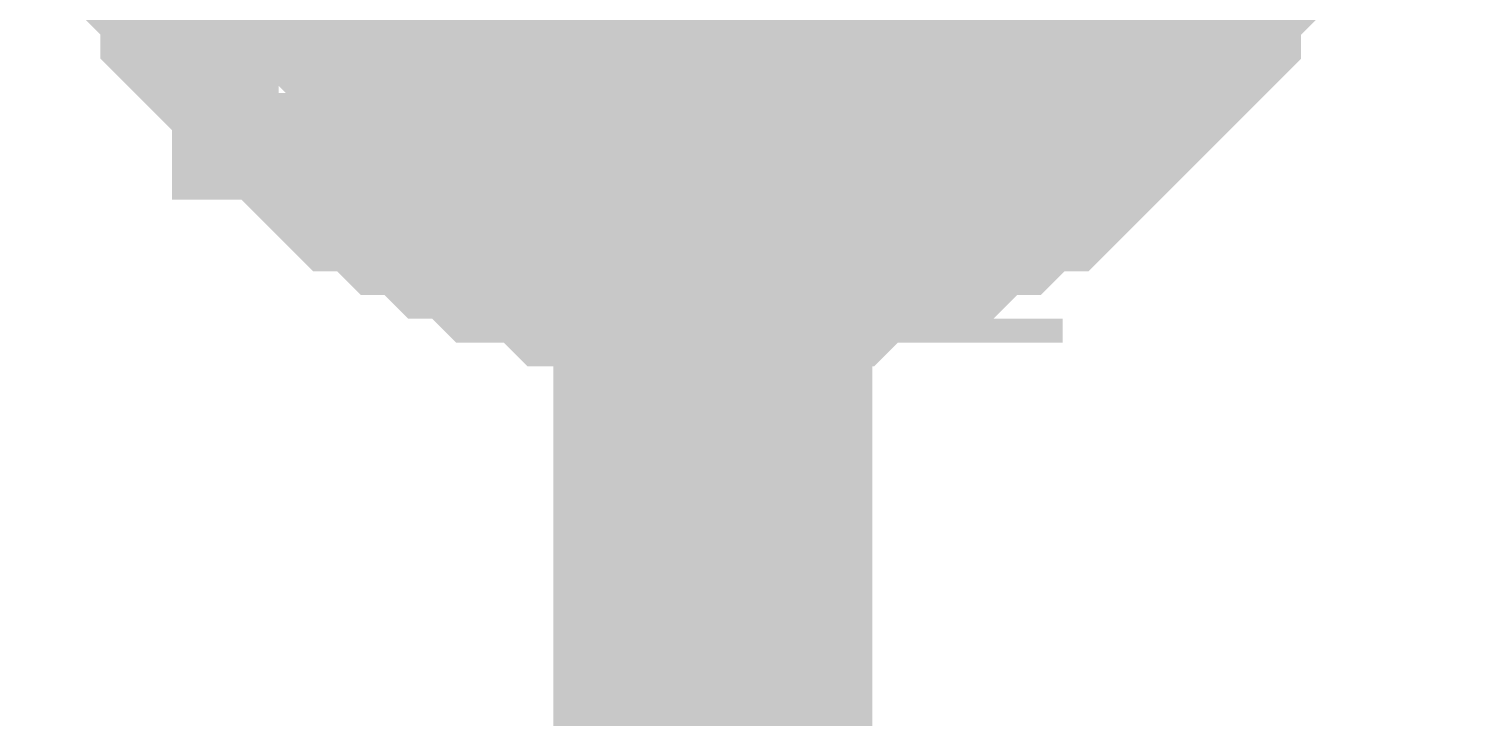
# Model space of a CAD drawing. Header units: millimetres. Extents: x 0 to 800, y 0 to 567.
# Drawn here: x 368.183 to 369.546, y 358.998 to 359.645 of the extents above; entities that cross this region are included whole.
import ezdxf

# ---------------------------------------------------------------- set-up
doc = ezdxf.new("R2010")
doc.units = ezdxf.units.MM
doc.layers.add('Sheet', color=255, linetype='Continuous')

msp = doc.modelspace()

# ---------------------------------------------------------------- linework, layer by layer
at = {"layer": 'Sheet', "const_width": 0.508}
msp.add_lwpolyline([(368.554, 359.9993, 1), (369.062, 359.9993, 1)], format="xyb", close=True, dxfattribs=at)
at = {"layer": 'Sheet'}
for points, const_width in [([(368.8255, 358.2235), (368.8255, 359.993), (374.4925, 359.993), (374.4925, 360.0378)], 0.2997), ([(368.8255, 359.4778), (368.8031, 359.4778), (368.7807, 359.4778), (368.7359, 359.4778), (368.7135, 359.4778), (368.6911, 359.5002), (368.6687, 359.5002), (368.6463, 359.5002), (368.6239, 359.5226), (368.6015, 359.5226), (368.5791, 359.545), (368.5567, 359.545), (368.5343, 359.5674), (368.5119, 359.5674), (368.4895, 359.5898), (368.4671, 359.6122), (368.4671, 359.6346), (368.4447, 359.6346), (368.4223, 359.657), (368.3999, 359.6794), (368.3999, 359.7018), (368.3775, 359.7242), (368.3775, 359.7466), (368.3551, 359.769), (368.3551, 359.7914), (368.3327, 359.8138)], 0.2997), ([(368.8255, 359.4778), (368.8031, 359.4778), (368.7807, 359.4778), (368.7359, 359.4778), (368.7135, 359.4778), (368.6911, 359.5002), (368.6687, 359.5002), (368.6463, 359.5002), (368.6239, 359.5226), (368.6015, 359.5226), (368.5791, 359.545), (368.5567, 359.545), (368.5343, 359.5674), (368.5119, 359.5674), (368.4895, 359.5898), (368.4671, 359.6122), (368.4671, 359.6346), (368.4447, 359.6346), (368.4223, 359.657), (368.3999, 359.6794), (368.3999, 359.7018), (368.3775, 359.7242), (368.3775, 359.7466), (368.3551, 359.769), (368.3551, 359.7914), (368.3327, 359.8138)], 0.2997), ([(368.8255, 359.4778), (368.8031, 359.4778), (368.7807, 359.4778), (368.7359, 359.4778), (368.7135, 359.4778), (368.6911, 359.5002), (368.6687, 359.5002), (368.6463, 359.5002), (368.6239, 359.5226), (368.6015, 359.5226), (368.5791, 359.545), (368.5567, 359.545), (368.5343, 359.5674), (368.5119, 359.5674), (368.4895, 359.5898), (368.4671, 359.6122), (368.4671, 359.6346), (368.4447, 359.6346), (368.4223, 359.657), (368.3999, 359.6794), (368.3999, 359.7018), (368.3775, 359.7242), (368.3775, 359.7466), (368.3551, 359.769), (368.3551, 359.7914), (368.3327, 359.8138)], 0.2997), ([(368.8255, 359.4778), (368.8031, 359.4778), (368.7807, 359.4778), (368.7359, 359.4778), (368.7135, 359.4778), (368.6911, 359.5002), (368.6687, 359.5002), (368.6463, 359.5002), (368.6239, 359.5226), (368.6015, 359.5226), (368.5791, 359.545), (368.5567, 359.545), (368.5343, 359.5674), (368.5119, 359.5674), (368.4895, 359.5898), (368.4671, 359.6122), (368.4671, 359.6346), (368.4447, 359.6346), (368.4223, 359.657), (368.3999, 359.6794), (368.3999, 359.7018), (368.3775, 359.7242), (368.3775, 359.7466), (368.3551, 359.769), (368.3551, 359.7914), (368.3327, 359.8138)], 0.2997), ([(368.8255, 359.657), (368.8031, 359.657), (368.7807, 359.657), (368.7359, 359.657), (368.7135, 359.657), (368.6911, 359.6794), (368.6687, 359.6794), (368.6463, 359.6794), (368.6239, 359.7018), (368.6015, 359.7018), (368.5791, 359.7242), (368.5567, 359.7242), (368.5343, 359.7466), (368.5119, 359.7466), (368.4895, 359.769), (368.4671, 359.7914), (368.4671, 359.8138)], 0.2997), ([(368.8255, 359.657), (368.8031, 359.657), (368.7807, 359.657), (368.7359, 359.657), (368.7135, 359.657), (368.6911, 359.6794), (368.6687, 359.6794), (368.6463, 359.6794), (368.6239, 359.7018), (368.6015, 359.7018), (368.5791, 359.7242), (368.5567, 359.7242), (368.5343, 359.7466), (368.5119, 359.7466), (368.4895, 359.769), (368.4671, 359.7914), (368.4671, 359.8138)], 0.2997), ([(368.8255, 359.657), (368.8031, 359.657), (368.7807, 359.657), (368.7359, 359.657), (368.7135, 359.657), (368.6911, 359.6794), (368.6687, 359.6794), (368.6463, 359.6794), (368.6239, 359.7018), (368.6015, 359.7018), (368.5791, 359.7242), (368.5567, 359.7242), (368.5343, 359.7466), (368.5119, 359.7466), (368.4895, 359.769), (368.4671, 359.7914), (368.4671, 359.8138)], 0.2997), ([(368.8255, 359.657), (368.8031, 359.657), (368.7807, 359.657), (368.7359, 359.657), (368.7135, 359.657), (368.6911, 359.6794), (368.6687, 359.6794), (368.6463, 359.6794), (368.6239, 359.7018), (368.6015, 359.7018), (368.5791, 359.7242), (368.5567, 359.7242), (368.5343, 359.7466), (368.5119, 359.7466), (368.4895, 359.769), (368.4671, 359.7914), (368.4671, 359.8138)], 0.2997), ([(369.1839, 359.8138), (369.1615, 359.7914), (369.1391, 359.769), (369.1167, 359.7466), (369.0943, 359.7466), (369.0719, 359.7242), (369.0495, 359.7242), (369.0271, 359.7018), (369.0047, 359.7018), (369.0047, 359.6794), (368.9599, 359.6794), (368.9375, 359.6794), (368.9151, 359.657), (368.8927, 359.657), (368.8703, 359.657), (368.8479, 359.657), (368.8255, 359.657)], 0.2997), ([(369.2959, 359.8138), (369.2735, 359.7914), (369.2735, 359.769), (369.2511, 359.7466), (369.2511, 359.7242), (369.2287, 359.7018), (369.2287, 359.6794), (369.2063, 359.657), (369.1839, 359.6346), (369.1839, 359.6346), (369.1615, 359.6122), (369.1391, 359.5898), (369.1167, 359.5674), (369.0943, 359.5674), (369.0719, 359.545), (369.0495, 359.545), (369.0271, 359.5226), (369.0047, 359.5226), (369.0047, 359.5002), (368.9599, 359.5002), (368.9375, 359.5002), (368.9151, 359.4778), (368.8927, 359.4778), (368.8703, 359.4778), (368.8479, 359.4778), (368.8255, 359.4778)], 0.2997), ([(369.2959, 359.8138), (369.2735, 359.7914), (369.2735, 359.769), (369.2511, 359.7466), (369.2511, 359.7242), (369.2287, 359.7018), (369.2287, 359.6794), (369.2063, 359.657), (369.1839, 359.6346), (369.1839, 359.6346), (369.1615, 359.6122), (369.1391, 359.5898), (369.1167, 359.5674), (369.0943, 359.5674), (369.0719, 359.545), (369.0495, 359.545), (369.0271, 359.5226), (369.0047, 359.5226), (369.0047, 359.5002), (368.9599, 359.5002), (368.9375, 359.5002), (368.9151, 359.4778), (368.8927, 359.4778), (368.8703, 359.4778), (368.8479, 359.4778), (368.8255, 359.4778)], 0.2997), ([(369.1839, 359.8138), (369.1615, 359.7914), (369.1391, 359.769), (369.1167, 359.7466), (369.0943, 359.7466), (369.0719, 359.7242), (369.0495, 359.7242), (369.0271, 359.7018), (369.0047, 359.7018), (369.0047, 359.6794), (368.9599, 359.6794), (368.9375, 359.6794), (368.9151, 359.657), (368.8927, 359.657), (368.8703, 359.657), (368.8479, 359.657), (368.8255, 359.657)], 0.2997), ([(369.1839, 359.8138), (369.1615, 359.7914), (369.1391, 359.769), (369.1167, 359.7466), (369.0943, 359.7466), (369.0719, 359.7242), (369.0495, 359.7242), (369.0271, 359.7018), (369.0047, 359.7018), (369.0047, 359.6794), (368.9599, 359.6794), (368.9375, 359.6794), (368.9151, 359.657), (368.8927, 359.657), (368.8703, 359.657), (368.8479, 359.657), (368.8255, 359.657)], 0.2997), ([(369.2959, 359.8138), (369.2735, 359.7914), (369.2735, 359.769), (369.2511, 359.7466), (369.2511, 359.7242), (369.2287, 359.7018), (369.2287, 359.6794), (369.2063, 359.657), (369.1839, 359.6346), (369.1839, 359.6346), (369.1615, 359.6122), (369.1391, 359.5898), (369.1167, 359.5674), (369.0943, 359.5674), (369.0719, 359.545), (369.0495, 359.545), (369.0271, 359.5226), (369.0047, 359.5226), (369.0047, 359.5002), (368.9599, 359.5002), (368.9375, 359.5002), (368.9151, 359.4778), (368.8927, 359.4778), (368.8703, 359.4778), (368.8479, 359.4778), (368.8255, 359.4778)], 0.2997), ([(369.2959, 359.8138), (369.2735, 359.7914), (369.2735, 359.769), (369.2511, 359.7466), (369.2511, 359.7242), (369.2287, 359.7018), (369.2287, 359.6794), (369.2063, 359.657), (369.1839, 359.6346), (369.1839, 359.6346), (369.1615, 359.6122), (369.1391, 359.5898), (369.1167, 359.5674), (369.0943, 359.5674), (369.0719, 359.545), (369.0495, 359.545), (369.0271, 359.5226), (369.0047, 359.5226), (369.0047, 359.5002), (368.9599, 359.5002), (368.9375, 359.5002), (368.9151, 359.4778), (368.8927, 359.4778), (368.8703, 359.4778), (368.8479, 359.4778), (368.8255, 359.4778)], 0.2997), ([(369.1839, 359.8138), (369.1615, 359.7914), (369.1391, 359.769), (369.1167, 359.7466), (369.0943, 359.7466), (369.0719, 359.7242), (369.0495, 359.7242), (369.0271, 359.7018), (369.0047, 359.7018), (369.0047, 359.6794), (368.9599, 359.6794), (368.9375, 359.6794), (368.9151, 359.657), (368.8927, 359.657), (368.8703, 359.657), (368.8479, 359.657), (368.8255, 359.657)], 0.2997), ([(368.8255, 359.4778), (368.8031, 359.4778), (368.7807, 359.4778), (368.7359, 359.4778), (368.7135, 359.4778), (368.6911, 359.5002), (368.6687, 359.5002), (368.6463, 359.5002), (368.6239, 359.5226), (368.6015, 359.5226), (368.5791, 359.545), (368.5567, 359.545), (368.5343, 359.5674), (368.5119, 359.5674), (368.4895, 359.5898), (368.4671, 359.6122), (368.4671, 359.6346), (368.4447, 359.6346), (368.4223, 359.657), (368.3999, 359.6794), (368.3999, 359.7018)], 0.0991), ([(368.8255, 359.4778), (368.8031, 359.4778), (368.7807, 359.4778), (368.7359, 359.4778), (368.7135, 359.4778), (368.6911, 359.5002), (368.6687, 359.5002), (368.6463, 359.5002), (368.6239, 359.5226), (368.6015, 359.5226), (368.5791, 359.545), (368.5567, 359.545), (368.5343, 359.5674), (368.5119, 359.5674), (368.4895, 359.5898), (368.4671, 359.6122), (368.4671, 359.6346), (368.4447, 359.6346), (368.4223, 359.657), (368.3999, 359.6794), (368.3999, 359.7018)], 0.0991), ([(368.8255, 359.4778), (368.8031, 359.4778), (368.7807, 359.4778), (368.7359, 359.4778), (368.7135, 359.4778), (368.6911, 359.5002), (368.6687, 359.5002), (368.6463, 359.5002), (368.6239, 359.5226), (368.6015, 359.5226), (368.5791, 359.545), (368.5567, 359.545), (368.5343, 359.5674), (368.5119, 359.5674), (368.4895, 359.5898), (368.4671, 359.6122), (368.4671, 359.6346), (368.4447, 359.6346), (368.4223, 359.657), (368.3999, 359.6794), (368.3999, 359.7018)], 0.0991), ([(368.8255, 359.4778), (368.8031, 359.4778), (368.7807, 359.4778), (368.7359, 359.4778), (368.7135, 359.4778), (368.6911, 359.5002), (368.6687, 359.5002), (368.6463, 359.5002), (368.6239, 359.5226), (368.6015, 359.5226), (368.5791, 359.545), (368.5567, 359.545), (368.5343, 359.5674), (368.5119, 359.5674), (368.4895, 359.5898), (368.4671, 359.6122), (368.4671, 359.6346), (368.4447, 359.6346), (368.4223, 359.657), (368.3999, 359.6794), (368.3999, 359.7018)], 0.0991), ([(368.8255, 359.657), (368.8031, 359.657), (368.7807, 359.657), (368.7359, 359.657), (368.7135, 359.657), (368.6911, 359.6794), (368.6687, 359.6794), (368.6463, 359.6794), (368.6239, 359.7018)], 0.0991), ([(368.8255, 359.657), (368.8031, 359.657), (368.7807, 359.657), (368.7359, 359.657), (368.7135, 359.657), (368.6911, 359.6794), (368.6687, 359.6794), (368.6463, 359.6794), (368.6239, 359.7018)], 0.0991), ([(368.8255, 359.657), (368.8031, 359.657), (368.7807, 359.657), (368.7359, 359.657), (368.7135, 359.657), (368.6911, 359.6794), (368.6687, 359.6794), (368.6463, 359.6794), (368.6239, 359.7018)], 0.0991), ([(368.8255, 359.657), (368.8031, 359.657), (368.7807, 359.657), (368.7359, 359.657), (368.7135, 359.657), (368.6911, 359.6794), (368.6687, 359.6794), (368.6463, 359.6794), (368.6239, 359.7018)], 0.0991), ([(369.0047, 359.7018), (369.0047, 359.6794), (368.9599, 359.6794), (368.9375, 359.6794), (368.9151, 359.657), (368.8927, 359.657), (368.8703, 359.657), (368.8479, 359.657), (368.8255, 359.657)], 0.0991), ([(369.2287, 359.7018), (369.2287, 359.6794), (369.2063, 359.657), (369.1839, 359.6346), (369.1839, 359.6346), (369.1615, 359.6122), (369.1391, 359.5898), (369.1167, 359.5674), (369.0943, 359.5674), (369.0719, 359.545), (369.0495, 359.545), (369.0271, 359.5226), (369.0047, 359.5226), (369.0047, 359.5002), (368.9599, 359.5002), (368.9375, 359.5002), (368.9151, 359.4778), (368.8927, 359.4778), (368.8703, 359.4778), (368.8479, 359.4778), (368.8255, 359.4778)], 0.0991), ([(369.2287, 359.7018), (369.2287, 359.6794), (369.2063, 359.657), (369.1839, 359.6346), (369.1839, 359.6346), (369.1615, 359.6122), (369.1391, 359.5898), (369.1167, 359.5674), (369.0943, 359.5674), (369.0719, 359.545), (369.0495, 359.545), (369.0271, 359.5226), (369.0047, 359.5226), (369.0047, 359.5002), (368.9599, 359.5002), (368.9375, 359.5002), (368.9151, 359.4778), (368.8927, 359.4778), (368.8703, 359.4778), (368.8479, 359.4778), (368.8255, 359.4778)], 0.0991), ([(369.0047, 359.7018), (369.0047, 359.6794), (368.9599, 359.6794), (368.9375, 359.6794), (368.9151, 359.657), (368.8927, 359.657), (368.8703, 359.657), (368.8479, 359.657), (368.8255, 359.657)], 0.0991), ([(369.0047, 359.7018), (369.0047, 359.6794), (368.9599, 359.6794), (368.9375, 359.6794), (368.9151, 359.657), (368.8927, 359.657), (368.8703, 359.657), (368.8479, 359.657), (368.8255, 359.657)], 0.0991), ([(369.2287, 359.7018), (369.2287, 359.6794), (369.2063, 359.657), (369.1839, 359.6346), (369.1839, 359.6346), (369.1615, 359.6122), (369.1391, 359.5898), (369.1167, 359.5674), (369.0943, 359.5674), (369.0719, 359.545), (369.0495, 359.545), (369.0271, 359.5226), (369.0047, 359.5226), (369.0047, 359.5002), (368.9599, 359.5002), (368.9375, 359.5002), (368.9151, 359.4778), (368.8927, 359.4778), (368.8703, 359.4778), (368.8479, 359.4778), (368.8255, 359.4778)], 0.0991), ([(369.2287, 359.7018), (369.2287, 359.6794), (369.2063, 359.657), (369.1839, 359.6346), (369.1839, 359.6346), (369.1615, 359.6122), (369.1391, 359.5898), (369.1167, 359.5674), (369.0943, 359.5674), (369.0719, 359.545), (369.0495, 359.545), (369.0271, 359.5226), (369.0047, 359.5226), (369.0047, 359.5002), (368.9599, 359.5002), (368.9375, 359.5002), (368.9151, 359.4778), (368.8927, 359.4778), (368.8703, 359.4778), (368.8479, 359.4778), (368.8255, 359.4778)], 0.0991), ([(369.0047, 359.7018), (369.0047, 359.6794), (368.9599, 359.6794), (368.9375, 359.6794), (368.9151, 359.657), (368.8927, 359.657), (368.8703, 359.657), (368.8479, 359.657), (368.8255, 359.657)], 0.0991)]:
    msp.add_lwpolyline(points, dxfattribs=dict(at, const_width=const_width))

doc.saveas('drawing.dxf')
